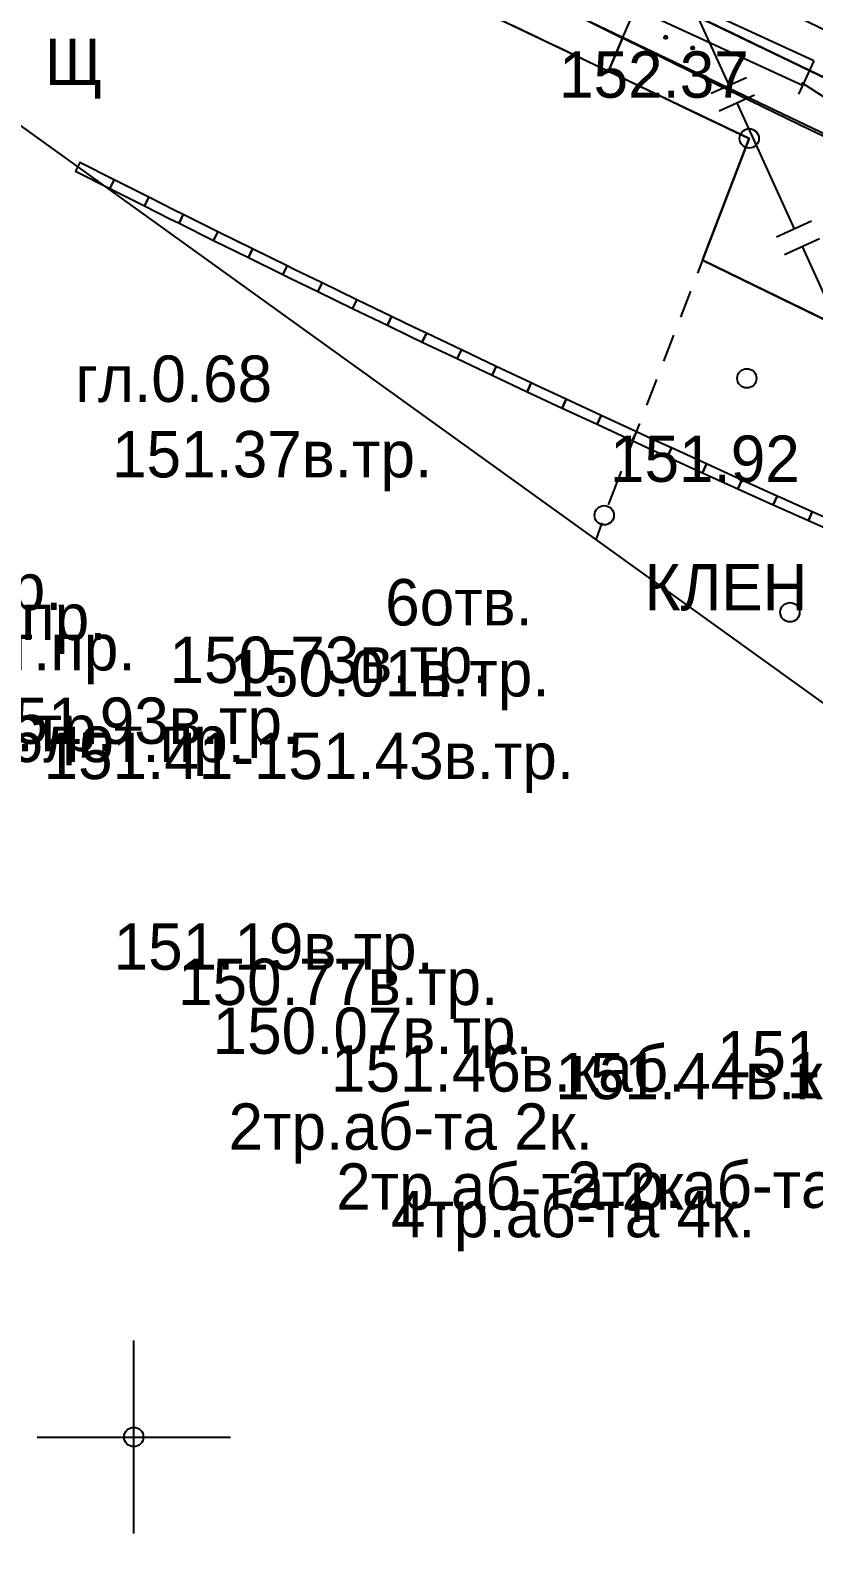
# Model space of a CAD drawing. Header units: metres. Extents: x -2743 to 126, y 13412 to 13916.
# Drawn here: x -1902.68 to -1882.41, y 13597.36 to 13636.41 of the extents above; entities that cross this region are included whole.
import ezdxf

# ---------------------------------------------------------------- set-up
doc = ezdxf.new("R2010")
doc.units = ezdxf.units.M
for name, color, linetype in [('0_геоподоснова', 7, 'Continuous'), ('link-улица Берзарина_Граница работ$0$ГП_Граница проектирования', 7, 'Continuous'), ('link-улица Берзарина_Покрытия — Новые$0$ДВ_ПП_Газон_Р', 7, 'Continuous'), ('link-улица Берзарина_Покрытия — Новые$0$ДВ_ПП_Тип6_У_ТР_3м за счет Газона', 7, 'Continuous'), ('link_улица Берзарина_борта$0$ДВ_ГП_П_Борт_Пониженный_бетонный', 7, 'Continuous'), ('output[1-12]_3_ДЖКХ-24_03233kl$0$Красные линии', 7, 'Continuous'), ('output[1-12]_3_ДЖКХ-24_03233pp$0$Водосток проектный', 7, 'Continuous'), ('output[1-12]_3_ДЖКХ-24_03233pp$0$Газопровод проектный', 7, 'Continuous'), ('output[1-12]_3_ДЖКХ-24_03233tp$0$Горизонтали', 7, 'Continuous'), ('output[1-12]_3_ДЖКХ-24_03233tp$0$Граница улицы', 7, 'Continuous'), ('output[1-12]_3_ДЖКХ-24_03233tp$0$Леса и газоны', 7, 'Continuous'), ('output[1-12]_3_ДЖКХ-24_03233tp$0$Отдельно стоящее дерево', 7, 'Continuous'), ('output[1-12]_3_ДЖКХ-24_03233tp$0$Полоса деревьев', 7, 'Continuous'), ('output[1-12]_3_ДЖКХ-24_03233tp$0$Топографические объекты', 7, 'Continuous'), ('output[1-12]_3_ДЖКХ-24_03233up$0$Газопровод', 7, 'Continuous'), ('output[1-12]_3_ДЖКХ-24_03233up$0$Кабели', 7, 'Continuous'), ('output[1-12]_3_ДЖКХ-24_03233up$0$Кабель связи', 7, 'Continuous'), ('output[1-12]_3_ДЖКХ-24_03233up$0$Кабель электрический', 7, 'Continuous'), ('output[1-12]_brd$0$Граница заказа', 7, 'Continuous'), ('output[1-12]_brd$0$Координатные кресты', 7, 'Continuous'), ('output[23]_brd$0$Координатные кресты', 7, 'Continuous')]:
    doc.layers.add(name, color=color, linetype=linetype)

msp = doc.modelspace()

# ---------------------------------------------------------------- linework, layer by layer
at = {"layer": '0_геоподоснова'}
for points in [[(-1900, 13597.5), (-1900, 13602.5)], [(-1902.5, 13600), (-1897.5, 13600)]]:
    msp.add_lwpolyline(points, dxfattribs=at)
at = {"layer": 'link-улица Берзарина_Граница работ$0$ГП_Граница проектирования'}
msp.add_lwpolyline([(-1831.358, 13614.88), (-1852.158, 13619.813), (-1854.824, 13615.219), (-1854.381, 13614.804), (-1855.065, 13614.075), (-1854.335, 13613.39), (-1855.379, 13612.209), (-1856.114, 13612.888), (-1856.694, 13612.231), (-1857.748, 13612.798), (-1858.087, 13611.845), (-1860.047, 13612.861), (-1859.621, 13613.805), (-1860.488, 13614.303), (-1859.768, 13615.554), (-1864.243, 13617.647), (-1867.801, 13615.356), (-1868.343, 13616.197), (-1869.817, 13618.305), (-1870.282, 13619.208), (-1866.798, 13621.452), (-1885.296, 13630.457), (-1884.084, 13633.61), (-1896.781, 13639.677)], dxfattribs=at)
at = {"layer": 'link-улица Берзарина_Покрытия — Новые$0$ДВ_ПП_Газон_Р'}
for points in [[(-1901.051, 13643.356), (-1901.729, 13641.655), (-1896.781, 13639.677), (-1887.727, 13635.351), (-1887.362, 13636.203), (-1890.812, 13637.939), (-1894.243, 13639.71), (-1897.656, 13641.516), (-1901.051, 13643.356)], [(-1877.636, 13631.541), (-1880.08, 13632.68), (-1882.516, 13633.837), (-1884.943, 13635.011), (-1887.362, 13636.203), (-1887.727, 13635.351), (-1884.084, 13633.61), (-1885.296, 13630.457), (-1879.136, 13627.459), (-1877.636, 13631.541)]]:
    msp.add_lwpolyline(points, close=True, dxfattribs=at)
at = {"layer": 'link-улица Берзарина_Покрытия — Новые$0$ДВ_ПП_Тип6_У_ТР_3м за счет Газона'}
for points in [[(-1889.741, 13638.857), (-1891.554, 13639.765), (-1893.674, 13640.926), (-1894.733, 13641.506), (-1896.414, 13642.426), (-1898.33, 13643.476), (-1900.032, 13644.408), (-1900.525, 13644.678), (-1901.051, 13643.356), (-1897.656, 13641.516), (-1894.243, 13639.71), (-1890.812, 13637.939), (-1887.362, 13636.203), (-1886.829, 13637.449), (-1889.741, 13638.857)], [(-1869.945, 13630.819), (-1866.509, 13629.331), (-1863.059, 13627.878), (-1863.272, 13626.973), (-1869.695, 13629.481), (-1870.828, 13629.923), (-1871.918, 13630.425), (-1873.658, 13631.228), (-1876.306, 13632.449), (-1877.158, 13632.842), (-1878.5, 13633.461), (-1881.328, 13634.79), (-1883.004, 13635.6), (-1886.767, 13637.419), (-1886.829, 13637.449), (-1886.377, 13638.505), (-1883.988, 13637.327), (-1881.591, 13636.166), (-1879.185, 13635.022), (-1876.771, 13633.895), (-1873.366, 13632.34), (-1869.945, 13630.819)], [(-1873.658, 13631.228), (-1871.918, 13630.425), (-1870.828, 13629.923), (-1869.695, 13629.481), (-1863.272, 13626.973), (-1863.605, 13625.967), (-1863.805, 13625.481), (-1867.285, 13626.944), (-1870.751, 13628.442), (-1874.201, 13629.974), (-1877.636, 13631.541), (-1880.08, 13632.68), (-1882.516, 13633.837), (-1884.943, 13635.011), (-1887.362, 13636.203), (-1886.829, 13637.449), (-1883.004, 13635.6), (-1881.328, 13634.79), (-1878.5, 13633.461), (-1877.158, 13632.842), (-1876.306, 13632.449), (-1873.658, 13631.228)]]:
    msp.add_lwpolyline(points, close=True, dxfattribs=at)
at = {"layer": 'link_улица Берзарина_борта$0$ДВ_ГП_П_Борт_Пониженный_бетонный'}
msp.add_lwpolyline([(-1888.766, 13636.904), (-1875.729, 13630.666), (-1862.46, 13624.926), (-1862.223, 13624.789), (-1862.035, 13624.596), (-1861.905, 13624.36), (-1861.843, 13624.093), (-1861.856, 13623.819), (-1861.94, 13623.563), (-1862.09, 13623.339), (-1862.298, 13623.161), (-1869.741, 13618.368)], dxfattribs=at)
at = {"layer": 'output[1-12]_3_ДЖКХ-24_03233kl$0$Красные линии'}
for points in [[(-1900.505, 13632.537), (-1901.398, 13632.987), (-1901.511, 13632.764), (-1900.618, 13632.313), (-1900.505, 13632.537)], [(-1899.612, 13632.086), (-1900.505, 13632.537), (-1900.618, 13632.313), (-1899.725, 13631.863), (-1899.612, 13632.086)], [(-1898.953, 13631.754), (-1899.612, 13632.086), (-1899.725, 13631.863), (-1899.064, 13631.53), (-1898.83, 13631.414), (-1898.719, 13631.638), (-1898.953, 13631.754)], [(-1897.823, 13631.195), (-1898.719, 13631.638), (-1898.83, 13631.414), (-1897.934, 13630.971), (-1897.823, 13631.195)], [(-1896.926, 13630.752), (-1897.823, 13631.195), (-1897.934, 13630.971), (-1897.037, 13630.528), (-1896.926, 13630.752)], [(-1896.03, 13630.309), (-1896.926, 13630.752), (-1897.037, 13630.528), (-1896.141, 13630.085), (-1896.03, 13630.309)], [(-1895.849, 13630.22), (-1896.03, 13630.309), (-1896.141, 13630.085), (-1895.959, 13629.995), (-1895.241, 13629.647), (-1895.132, 13629.872), (-1895.849, 13630.22)], [(-1894.232, 13629.436), (-1895.132, 13629.872), (-1895.241, 13629.647), (-1894.341, 13629.211), (-1894.232, 13629.436)], [(-1893.332, 13629), (-1894.232, 13629.436), (-1894.341, 13629.211), (-1893.441, 13628.775), (-1893.332, 13629)], [(-1892.734, 13628.711), (-1893.332, 13629), (-1893.441, 13628.775), (-1892.842, 13628.485), (-1892.539, 13628.341), (-1892.431, 13628.567), (-1892.734, 13628.711)], [(-1891.528, 13628.138), (-1892.431, 13628.567), (-1892.539, 13628.341), (-1891.635, 13627.912), (-1891.528, 13628.138)], [(-1890.624, 13627.71), (-1891.528, 13628.138), (-1891.635, 13627.912), (-1890.732, 13627.484), (-1890.624, 13627.71)], [(-1889.721, 13627.281), (-1890.624, 13627.71), (-1890.732, 13627.484), (-1889.828, 13627.055), (-1889.721, 13627.281)], [(-1889.606, 13627.226), (-1889.721, 13627.281), (-1889.828, 13627.055), (-1889.713, 13627), (-1888.921, 13626.632), (-1888.816, 13626.859), (-1889.606, 13627.226)], [(-1887.909, 13626.437), (-1888.816, 13626.859), (-1888.921, 13626.632), (-1888.014, 13626.211), (-1887.909, 13626.437)], [(-1887.002, 13626.016), (-1887.909, 13626.437), (-1888.014, 13626.211), (-1887.107, 13625.789), (-1887.002, 13626.016)], [(-1886.467, 13625.767), (-1887.002, 13626.016), (-1887.107, 13625.789), (-1886.572, 13625.54), (-1886.198, 13625.37), (-1886.095, 13625.598), (-1886.467, 13625.767)], [(-1885.184, 13625.184), (-1886.095, 13625.598), (-1886.198, 13625.37), (-1885.288, 13624.956), (-1885.184, 13625.184)], [(-1884.274, 13624.769), (-1885.184, 13625.184), (-1885.288, 13624.956), (-1884.378, 13624.542), (-1884.274, 13624.769)], [(-1883.364, 13624.355), (-1884.274, 13624.769), (-1884.378, 13624.542), (-1883.468, 13624.128), (-1883.364, 13624.355)], [(-1883.316, 13624.334), (-1883.364, 13624.355), (-1883.468, 13624.128), (-1883.419, 13624.106), (-1882.553, 13623.72), (-1882.452, 13623.948), (-1883.316, 13624.334)], [(-1881.538, 13623.541), (-1882.452, 13623.948), (-1882.553, 13623.72), (-1881.64, 13623.313), (-1881.538, 13623.541)]]:
    msp.add_lwpolyline(points, close=True, dxfattribs=at)
at = {"layer": 'output[1-12]_3_ДЖКХ-24_03233tp$0$Горизонтали'}
for centre in [(-1884.084, 13633.61), (-1887.833, 13623.856)]:
    msp.add_circle(centre, 0.25, dxfattribs=at)
at = {"layer": 'output[1-12]_3_ДЖКХ-24_03233tp$0$Граница улицы'}
for points in [[(-1890.172, 13636.522), (-1889.521, 13636.211)], [(-1889.07, 13635.996), (-1888.42, 13635.684)], [(-1887.969, 13635.469), (-1887.319, 13635.158)], [(-1886.868, 13634.942), (-1886.218, 13634.631)], [(-1885.767, 13634.415), (-1885.117, 13634.104)], [(-1884.666, 13633.888), (-1884.084, 13633.61), (-1884.111, 13633.539)], [(-1884.291, 13633.072), (-1884.549, 13632.4)], [(-1884.729, 13631.933), (-1884.987, 13631.26)], [(-1885.166, 13630.794), (-1885.425, 13630.121)], [(-1885.604, 13629.654), (-1885.863, 13628.981)], [(-1886.042, 13628.515), (-1886.301, 13627.842)], [(-1886.48, 13627.375), (-1886.739, 13626.703)], [(-1886.918, 13626.236), (-1887.048, 13625.9)], [(-1887.048, 13625.9), (-1887.214, 13625.465)], [(-1887.394, 13624.999), (-1887.728, 13624.13)], [(-1887.898, 13623.661), (-1888.046, 13623.22)]]:
    msp.add_lwpolyline(points, dxfattribs=at)
at = {"layer": 'output[1-12]_3_ДЖКХ-24_03233tp$0$Леса и газоны'}
msp.add_circle((-1883.03, 13621.346), 0.25, dxfattribs=at)
at = {"layer": 'output[1-12]_3_ДЖКХ-24_03233tp$0$Отдельно стоящее дерево'}
msp.add_circle((-1884.145, 13627.401), 0.25, dxfattribs=at)
msp.add_circle((-1884.145, 13627.401), 0.25, dxfattribs=at)
msp.add_circle((-1884.145, 13627.401), 0.25, dxfattribs=at)
at = {"layer": 'output[1-12]_3_ДЖКХ-24_03233tp$0$Полоса деревьев'}
for points in [[(-1886.206, 13636.217), (-1886.278, 13636.246)], [(-1886.205, 13636.222), (-1886.274, 13636.25)], [(-1886.205, 13636.227), (-1886.272, 13636.254)], [(-1886.206, 13636.233), (-1886.267, 13636.258)], [(-1886.208, 13636.239), (-1886.261, 13636.261)], [(-1886.209, 13636.245), (-1886.256, 13636.264)], [(-1886.217, 13636.254), (-1886.245, 13636.265)], [(-1886.215, 13636.199), (-1886.284, 13636.227)], [(-1886.219, 13636.195), (-1886.284, 13636.221)], [(-1886.212, 13636.203), (-1886.283, 13636.232)], [(-1886.209, 13636.208), (-1886.282, 13636.237)], [(-1886.224, 13636.192), (-1886.282, 13636.215)], [(-1886.207, 13636.212), (-1886.281, 13636.242)], [(-1886.23, 13636.189), (-1886.28, 13636.209)], [(-1886.239, 13636.187), (-1886.274, 13636.201)], [(-1886.25, 13636.186), (-1886.259, 13636.19)], [(-1885.518, 13635.921), (-1885.587, 13635.948)], [(-1885.522, 13635.917), (-1885.587, 13635.943)], [(-1885.516, 13635.925), (-1885.586, 13635.953)], [(-1885.513, 13635.929), (-1885.585, 13635.958)], [(-1885.528, 13635.914), (-1885.585, 13635.937)], [(-1885.51, 13635.934), (-1885.584, 13635.963)], [(-1885.533, 13635.911), (-1885.583, 13635.931)], [(-1885.509, 13635.939), (-1885.582, 13635.968)], [(-1885.508, 13635.944), (-1885.578, 13635.972)], [(-1885.543, 13635.909), (-1885.578, 13635.923)], [(-1885.508, 13635.949), (-1885.575, 13635.976)], [(-1885.509, 13635.955), (-1885.57, 13635.979)], [(-1885.511, 13635.961), (-1885.565, 13635.983)], [(-1885.554, 13635.908), (-1885.562, 13635.911)], [(-1885.513, 13635.967), (-1885.559, 13635.986)], [(-1885.52, 13635.976), (-1885.548, 13635.987)]]:
    msp.add_lwpolyline(points, dxfattribs=at)
for centre in [(-1886.244, 13636.226), (-1885.548, 13635.948)]:
    msp.add_circle(centre, 0.04, dxfattribs=at)
at = {"layer": 'output[1-12]_3_ДЖКХ-24_03233tp$0$Топографические объекты'}
for points in [[(-1883.954, 13636.059), (-1884.591, 13636.367)], [(-1882.866, 13635.533), (-1883.503, 13635.841)], [(-1881.778, 13635.007), (-1882.416, 13635.315)]]:
    msp.add_lwpolyline(points, dxfattribs=at)
at = {"layer": 'output[1-12]_3_ДЖКХ-24_03233up$0$Газопровод'}
for points in [[(-1886.091, 13638.242), (-1884.611, 13634.985)], [(-1885.067, 13634.778), (-1884.156, 13635.191)], [(-1884.86, 13634.323), (-1883.949, 13634.736)], [(-1884.405, 13634.529), (-1882.925, 13631.272)], [(-1883.38, 13631.065), (-1882.47, 13631.478)], [(-1883.174, 13630.61), (-1882.263, 13631.023)], [(-1882.718, 13630.816), (-1881.691, 13628.554), (-1880.898, 13628.023), (-1880.766, 13627.98)]]:
    msp.add_lwpolyline(points, dxfattribs=at)
at = {"layer": 'output[1-12]_3_ДЖКХ-24_03233up$0$Кабель электрический'}
for points in [[(-1882.413, 13635.618), (-1887.743, 13638.078)], [(-1882.707, 13634.982), (-1888.037, 13637.442)], [(-1882.413, 13635.618), (-1882.707, 13634.982)], [(-1882.707, 13634.982), (-1882.811, 13634.755)], [(-1881.075, 13633.985), (-1882.723, 13635.048)]]:
    msp.add_lwpolyline(points, dxfattribs=at)
at = {"layer": 'output[1-12]_brd$0$Граница заказа'}
msp.add_lwpolyline([(-2346.581, 13797.271), (-2166.599, 13756.435), (-2146.461, 13744.448), (-2137.057, 13735.438), (-2116.083, 13730.556), (-2106.947, 13730.964), (-2106.947, 13685.73), (-2024.861, 13668.702), (-2016.466, 13689.267), (-1943.717, 13663.309), (-1875.376, 13614.096), (-1826.303, 13588.476), (-1816.168, 13541.725), (-1765.892, 13527.485), (-1735.115, 13529.544), (-1686.146, 13524.756), (-1676.411, 13564.262), (-1525.599, 13535.005), (-1412.062, 13512.979), (-1427.758, 13454.715), (-1407.548, 13450.243), (-1398.752, 13489.999), (-1344.683, 13479.798), (-1272.603, 13462.997)], dxfattribs=at)
at = {"layer": 'output[1-12]_brd$0$Координатные кресты'}
msp.add_circle((-1900, 13600), 0.25, dxfattribs=at)
at = {"layer": 'output[23]_brd$0$Координатные кресты'}
msp.add_circle((-1900, 13600), 0.25, dxfattribs=at)

# ---------------------------------------------------------------- texts
at = {"layer": 'output[1-12]_3_ДЖКХ-24_03233pp$0$Водосток проектный'}
for p in [(-1910.077, 13619.841), (-1907.249, 13617.468)]:
    msp.add_text('150.26лот.пр.', height=1.2, dxfattribs=at).set_placement(p)
at = {"layer": 'output[1-12]_3_ДЖКХ-24_03233pp$0$Газопровод проектный'}
for s, p in [('151.22в.тр.пр.', (-1912.331, 13621.405)), ('151.37в.тр.пр.', (-1911.193, 13620.625))]:
    msp.add_text(s, height=1.2, dxfattribs=at).set_placement(p)
at = {"layer": 'output[1-12]_3_ДЖКХ-24_03233tp$0$Горизонтали'}
for s, p in [('152.37', (-1889.002, 13634.664)), ('151.92', (-1887.684, 13624.721))]:
    msp.add_text(s, height=1.2, dxfattribs=at).set_placement(p)
at = {"layer": 'output[1-12]_3_ДЖКХ-24_03233tp$0$Граница улицы'}
msp.add_text('Щ', height=1.2, dxfattribs=at).set_placement((-1902.302, 13634.99))
at = {"layer": 'output[1-12]_3_ДЖКХ-24_03233tp$0$Леса и газоны'}
msp.add_text('КЛЕН', height=1.2, dxfattribs=at).set_placement((-1886.793, 13621.395))
at = {"layer": 'output[1-12]_3_ДЖКХ-24_03233up$0$Газопровод'}
for s, p in [('151.37в.тр.', (-1900.562, 13624.838)), ('150.73в.тр.', (-1899.076, 13619.516)), ('150.01в.тр.', (-1897.527, 13619.167)), ('150.07в.тр.', (-1897.96, 13609.916))]:
    msp.add_text(s, height=1.2, dxfattribs=at).set_placement(p)
at = {"layer": 'output[1-12]_3_ДЖКХ-24_03233up$0$Кабели'}
for s, p in [('152.38в.тр.', (-1908.795, 13617.75)), ('2тр.аб-та 2к.', (-1897.549, 13607.435)), ('2тр.аб-та 2к.', (-1894.766, 13605.883)), ('2тр.аб-та 2к.', (-1888.79, 13605.929)), ('4тр.аб-та 4к.', (-1893.347, 13605.17))]:
    msp.add_text(s, height=1.2, dxfattribs=at).set_placement(p)
at = {"layer": 'output[1-12]_3_ДЖКХ-24_03233up$0$Кабель связи'}
for s, p in [('6отв.', (-1893.498, 13621.005)), ('151.93в.тр.', (-1904.002, 13617.94)), ('151.41-151.43в.тр.', (-1902.335, 13617.028)), ('151.19в.тр.', (-1900.521, 13612.094)), ('150.77в.тр.', (-1898.855, 13611.181))]:
    msp.add_text(s, height=1.2, dxfattribs=at).set_placement(p)
at = {"layer": 'output[1-12]_3_ДЖКХ-24_03233up$0$Кабель электрический'}
for s, p in [('гл.0.68', (-1901.513, 13626.791)), ('151.21в.каб.', (-1884.919, 13609.311)), ('151.46в.каб.', (-1894.899, 13608.938)), ('151.44в.каб.', (-1889.096, 13608.743)), ('151.22в.каб.', (-1883.104, 13608.764))]:
    msp.add_text(s, height=1.2, dxfattribs=at).set_placement(p)

doc.saveas('drawing.dxf')
